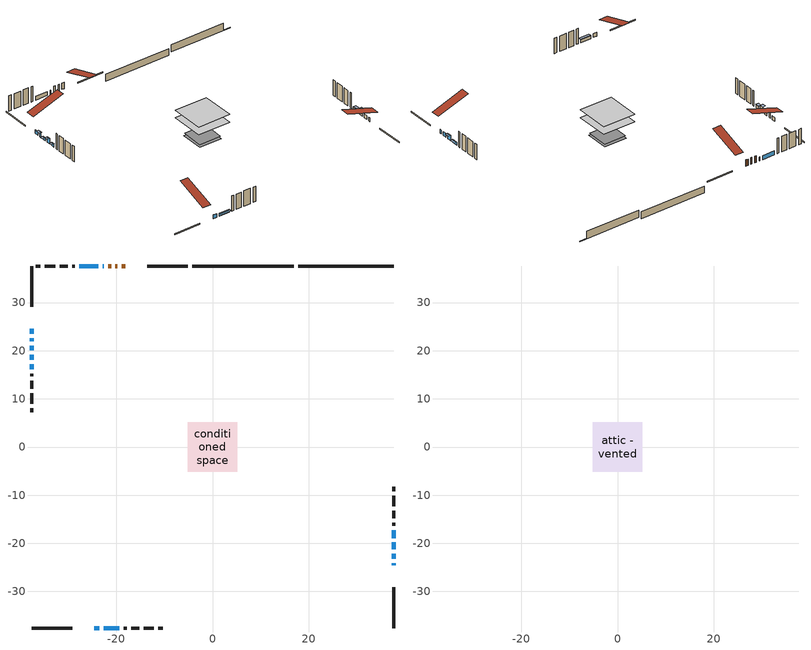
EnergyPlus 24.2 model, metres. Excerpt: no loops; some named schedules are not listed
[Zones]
conditioned space
 floor adiabatic (AdiabaticFloorConstruction): -5.16,-5.16 -5.16,5.16 5.16,5.16 5.16,-5.16 z3.51
 floor foundation (Slab1 construction): -3.44,-3.44 -3.44,3.44 3.44,3.44 3.44,-3.44 z-1.22
 floor foundation (Slab1 construction 1): -3.54,-3.54 -3.54,3.54 3.54,3.54 3.54,-3.54 z-1.98
 wall outside (RimJoist1 construction): -5.12,37.58 -13.6,37.58 / -37.58,-37.58 -29.1,-37.58 / -37.58,37.58 -37.58,29.1 / 37.58,-37.58 37.58,-29.1 z1.07:1.37
 wall outside (AdiabaticWallConstruction 1): -18.11,37.58 -18.86,37.58 / -19.79,37.58 -20.14,37.58 / -21.07,37.58 -21.66,37.58 z1.07:3.1
 wall outside (AdiabaticWallConstruction): -22.58,37.58 -22.77,37.58 / 37.58,-24.59 37.58,-24.13 / 37.58,-23.21 37.58,-22.12 / -37.58,24.59 -37.58,23.51 / -24.59,-37.58 -23.51,-37.58 / -23.69,37.58 -27.66,37.58 z1.07:2.29; -37.58,22.58 -37.58,21.97 z1.07:2.75; 37.58,-21.19 37.58,-19.82 / -37.58,19.2 -37.58,18.13 z1.07:2.85; 37.58,-18.89 37.58,-17.27 / -37.58,21.04 -37.58,20.13 / -22.58,-37.58 -19.33,-37.58 z1.07:2.04; -37.58,17.2 -37.58,16.19 z1.07:2.09
 wall outside (Wall1 construction): -28.58,37.58 -29.16,37.58 / -18.4,-37.58 -17.82,-37.58 / -37.58,15.26 -37.58,14.68 / 37.58,-16.34 37.58,-15.76 z1.07:5.95
 wall outside (Wall2 construction): -30.09,37.58 -31.74,37.58 / -16.89,-37.58 -15.25,-37.58 / -37.58,13.75 -37.58,12.11 / 37.58,-14.83 37.58,-13.19 z1.07:5.95
 wall outside (Wall3 construction): -32.67,37.58 -34.83,37.58 / -14.32,-37.58 -12.16,-37.58 / -37.58,11.18 -37.58,9.02 / 37.58,-12.26 37.58,-10.1 z1.07:5.95
 wall outside (Wall4 construction): -35.75,37.58 -36.65,37.58 / -11.23,-37.58 -10.34,-37.58 / -37.58,8.09 -37.58,7.19 / 37.58,-9.17 37.58,-8.27 z1.07:5.95
 wall foundation (FoundationWall1 construction): 17.77,37.58,-1.22 17.77,37.58,1.07 35.23,37.58,1.07 35.23,37.58,-1.12 37.58,37.58,-1.12 37.58,37.58,-1.22
 wall foundation (FoundationWall2 construction): 16.84,37.58 -4.19,37.58 z-1.98:0.15
 window (WindowConstruction 7): -22.59,37.58 -22.76,37.58 z1.07:2.29
 window (WindowConstruction 12): 37.58,-24.59 37.58,-24.14 z1.07:2.29
 window (WindowConstruction 9): 37.58,-23.21 37.58,-22.12 z1.07:2.29
 window (WindowConstruction 10): -37.58,24.59 -37.58,23.51 z1.07:2.29
 window (WindowConstruction 11): -24.59,-37.58 -23.51,-37.58 z1.07:2.29
 window (WindowConstruction 8): -37.58,22.58 -37.58,21.97 z1.07:2.75
 window (WindowConstruction): -23.69,37.58 -27.66,37.58 z1.07:2.29
 window (WindowConstruction 1): 37.58,-21.19 37.58,-19.82 z1.07:2.85
 window (WindowConstruction 2): 37.58,-18.89 37.58,-17.27 z1.07:2.04
 window (WindowConstruction 3): -37.58,21.04 -37.58,20.13 z1.07:2.04
 window (WindowConstruction 4): -37.58,19.2 -37.58,18.13 z1.07:2.85
 window (WindowConstruction 5): -37.58,17.2 -37.58,16.19 z1.07:2.08
 window (WindowConstruction 6): -22.58,-37.58 -19.33,-37.58 z1.07:2.04
 door (Door): -18.11,37.58 -18.86,37.58 z1.07:3.1
 door (Door 1): -19.79,37.58 -20.14,37.58 z1.07:3.1
 door (Door 2): -21.07,37.58 -21.66,37.58 z1.07:3.1
 ceiling adiabatic (AdiabaticFloorConstruction): 5.16,-5.16 5.16,5.16 -5.16,5.16 -5.16,-5.16 z3.51
attic - vented
 floor to conditioned space (Floor1 construction Reversed): -5.16,-5.16 -5.16,5.16 5.16,5.16 5.16,-5.16 z5.95
 roof outside (Roof1 construction): -17.18,37.58,5.95 -17.18,27.52,9.3 -14.53,27.52,9.3 -14.53,37.58,5.95; -25.52,-37.58,5.95 -25.52,-27.52,9.3 -28.17,-27.52,9.3 -28.17,-37.58,5.95; -37.58,25.52,5.95 -27.52,25.52,9.3 -27.52,28.17,9.3 -37.58,28.17,5.95; 37.58,-25.52,5.95 27.52,-25.52,9.3 27.52,-28.17,9.3 37.58,-28.17,5.95
shading: -37.58,21.67 -37.58,22.88 -38.43,22.88 -38.43,21.67 z3.05; 37.58,-19.79 37.58,-21.22 38.43,-21.22 38.43,-19.79 z2.88; 37.58,-17.24 37.58,-18.92 38.43,-18.92 38.43,-17.24 z2.07; -37.58,20.1 -37.58,21.07 -38.43,21.07 -38.43,20.1 z2.07; -37.58,18.1 -37.58,19.23 -38.43,19.23 -38.43,18.1 z2.88; -37.58,16.16 -37.58,17.23 -38.43,17.23 -38.43,16.16 z2.12; -19.3,-37.58 -22.61,-37.58 -22.61,-38.43 -19.3,-38.43 z2.07
[Building]
Building 1: Terrain=Suburbs
[Site:Location]
Windsor AP_ON: Latitude {deg}=42.28; Longitude {deg}=-82.96; Time Zone {hr}=-5; Elevation {m}=190; Keep Site Location Information=Yes
[Site:GroundTemperature:Shallow]
6.34957, 4.46684, 4.31606, 5.20952, 8.79623, 12.3662, 15.4612, 17.4219, 17.5884, 15.9938, 12.9777, 9.51722
[Site:WaterMainsTemperature]
Calculation Method=Schedule; Temperature Schedule=mains temperature schedule
[Material] Roughness=Rough; Thermal Absorptance=0.9
Name | Thickness {m} | Conductivity {W/m-K} | Density {kg/m3} | Specific Heat {J/kg-K} | Solar Absorptance | Visible Absorptance
asphalt or fiberglass shingles | 0.00635 | 0.162714 | 1121.4 | 1465.45 | 0.4 | 0.4
ceiling stud and cavity | 0.1397 | 0.079977 | 65.682 | 1177.47 | 0.7 | 0.7
concrete 4.0 in. | 0.1016 | 1.803125 | 2242.8 | 837.4 | 0.7 | 0.7
concrete 8.0 in. | 0.2032 | 1.803125 | 2242.8 | 837.4 | 0.7 | 0.7
door material | 0.04445 | 0.053851 | 512.64 | 1214.23 | 0.7 | 0.7
door material 1 | 0.04445 | 0.188738 | 512.64 | 1214.23 | 0.7 | 0.7
floor covering | 0.0127 | 0.0433444 | 54.468 | 1339.84 | 0.6 | 0.6
floor rigid ins; wall rigid ins | 0.512978 | 0.029427 | 32.04 | 1214.23 | 0.7 | 0.7
floor stud and cavity | 0.1397 | 1.75129 | 37.0049 | 1207.88 | 0.7 | 0.7
furniture material conditioned space 1 | 0.1524 | 0.115458 | 640.8 | 1214.23 | 0.6 | 0.6
gypsum board | 0.0127 | 0.160291 | 801 | 837.4 | 0.6 | 0.6
osb sheathing 0.5 in. | 0.0127 | 0.115458 | 512.64 | 1214.23 | 0.7 | 0.7
osb sheathing 0.75 in. | 0.01905 | 0.115458 | 512.64 | 1214.23 | 0.7 | 0.7
osb sheathing 2.0 in. | 0.0508 | 0.115458 | 512.64 | 1214.23 | 0.7 | 0.7
rim joist rigid ins | 0.051816 | 0.029427 | 32.04 | 1214.23 | 0.7 | 0.7
rim joist stud and cavity | 0.0508 | 0.0398712 | 125.044 | 1163.47 | 0.6 | 0.6
wall stud and cavity | 0.1397 | 0.118416 | 139.0536 | 1170.24 | 0.7 | 0.7
wall stud and cavity 1 | 0.1397 | 0.0940029 | 139.0536 | 1170.24 | 0.7 | 0.7
wall stud and cavity 2 | 0.1397 | 0.0828166 | 139.0536 | 1170.24 | 0.7 | 0.7
wall stud and cavity 3 | 0.1397 | 0.0885345 | 139.0536 | 1170.24 | 0.7 | 0.7
wall stud and cavity 4 | 0.0889 | 0.380278 | 52.3479 | 1209.89 | 0.7 | 0.7
wall stud and cavity 5 | 0.0889 | 0.391764 | 83.0341 | 1211.67 | 0.7 | 0.7
wood siding | 0.0254 | 0.102417 | 544.68 | 1172.36 | 0.4 | 0.4
wood siding 1; wood siding 2; wood siding 3 | 0.0254 | 0.102417 | 544.68 | 1172.36 | 0.7 | 0.7
[WindowMaterial:SimpleGlazingSystem]
Name | U-Factor {W/m2-K} | Solar Heat Gain Coefficient
WindowMaterial | 3.02808 | 0.67
WindowMaterial 1 | 3.071798 | 0.61
WindowMaterial 2 | 3.08543 | 0.57
WindowMaterial 3 | 3.11609 | 0.51
WindowMaterial 4 | 3.07861 | 0.59
WindowMaterial 5 | 3.11098 | 0.53
WindowMaterial 6 | 2.82708 | 0.33
WindowMaterial 7 | 2.95937 | 0.63
WindowMaterial 8 | 3.0911 | 0.56
WindowMaterial 9 | 2.41315 | 0.45
[Construction]
AdiabaticFloorConstruction: floor stud and cavity, floor rigid ins, osb sheathing 0.75 in., floor covering
AdiabaticWallConstruction: wood siding 2, wall rigid ins, wall stud and cavity 4, gypsum board
AdiabaticWallConstruction 1: wood siding 3, wall rigid ins, wall stud and cavity 4, gypsum board
Door; Door 2: door material
Door 1: door material 1
Floor1 construction Reversed: gypsum board, ceiling stud and cavity
FoundationWall1 construction; FoundationWall2 construction: concrete 8.0 in.
furniture construction conditioned space 1: furniture material conditioned space 1
PartitionWallConstruction: gypsum board, wall stud and cavity 5, gypsum board
RimJoist1 construction: wood siding 1, rim joist rigid ins, osb sheathing 2.0 in., rim joist stud and cavity
Roof1 construction: asphalt or fiberglass shingles
Slab1 construction; Slab1 construction 1: concrete 4.0 in.
Wall1 construction: wood siding, osb sheathing 0.5 in., wall stud and cavity, gypsum board
Wall2 construction: wood siding, osb sheathing 0.5 in., wall stud and cavity 1, gypsum board
Wall3 construction: wood siding, osb sheathing 0.5 in., wall stud and cavity 2, gypsum board
Wall4 construction: wood siding, osb sheathing 0.5 in., wall stud and cavity 3, gypsum board
WindowConstruction: WindowMaterial
WindowConstruction 1: WindowMaterial 1
WindowConstruction 10; WindowConstruction 11; WindowConstruction 9: WindowMaterial 8
WindowConstruction 12: WindowMaterial 9
WindowConstruction 2; WindowConstruction 6: WindowMaterial 2
WindowConstruction 3: WindowMaterial 3
WindowConstruction 4: WindowMaterial 4
WindowConstruction 5: WindowMaterial 5
WindowConstruction 7: WindowMaterial 6
WindowConstruction 8: WindowMaterial 7
[Zone] Multiplier=1; Part of Total Floor Area=Yes
Name | Volume {m3}
attic - vented | 58.0729
conditioned space | 501.3
[Space]
Name | Zone | Volume {m3}
attic - vented 1 | attic - vented | 58.0729
conditioned space 1 | conditioned space | 501.3
[ZoneInfiltration:EffectiveLeakageArea]
infil attic - vented 1: Zone or Space=attic - vented 1; Schedule=Always On Discrete; Effective Air Leakage Area {cm2}=4741.33; Stack Coefficient=0.000233187; Wind Coefficient=1.03175e-05
[ZoneMixing]
whole house fan mix: Zone or Space=attic - vented; Schedule=Always On Continuous; Design Flow Rate Calculation Method=Flow/Zone; Design Flow Rate {m3/s}=0; Source Zone or Space=conditioned space
[SurfaceProperty:ExposedFoundationPerimeter] Exposed Perimeter Calculation Method=TotalExposedPerimeter
Name | Total Exposed Perimeter {m}
Slab1 | 19.812
Slab1 1 | 21.031
[InternalMass] Zone or ZoneList=conditioned space; Space or SpaceList=conditioned space 1
Name | Construction | Surface Area {m2}
furniture mass conditioned space 1 | furniture construction conditioned space 1 | 81.7
partition wall mass | PartitionWallConstruction | 204.25
[Lights]
interior lighting: Zone or ZoneList or Space or SpaceList=conditioned space 1; Schedule=interior lighting schedule; Design Level Calculation Method=LightingLevel; Lighting Level {W}=343.2; Return Air Fraction=0; Fraction Radiant=0.6; Fraction Visible=0.2; Fraction Replaceable=1
[People]
occupants: Zone or ZoneList or Space or SpaceList=conditioned space 1; Number of People Schedule=occupants schedule; Number of People Calculation Method=People; Number of People=3; Fraction Radiant=0.314171; Sensible Heat Fraction=0.56303; Activity Level Schedule=occupants activity schedule; Carbon Dioxide Generation Rate {m3/s-W}=0; Enable ASHRAE 55 Comfort Warnings=No; Mean Radiant Temperature Calculation Type=EnclosureAveraged
[ElectricEquipment] Zone or ZoneList or Space or SpaceList=conditioned space 1; Design Level Calculation Method=EquipmentLevel
Name | Schedule | Design Level {W} | Fraction Latent | Fraction Radiant | Fraction Lost
clothes dryer | clothes dryer schedule | 140.772 | 0.015 | 0.081 | 0.85
clothes washer | clothes washer schedule | 32.1985 | 0.03 | 0.162 | 0.7
cooking range | cooking range schedule | 215.147 | 0.08 | 0.432 | 0.2
dishwasher | dishwasher schedule | 66.8632 | 0.3 | 0.18 | 0.4
fridge | fridge schedule | 72.9452 | 0 | 0.6 | 0
mech vent bath fan 0 | mech vent bath fan 0 schedule | 50.2 | 0 | 0 | 1
mech vent bath fan 1 | mech vent bath fan 1 schedule | 50.2 | 0 | 0 | 1
mech vent house fan | mech vent house fan schedule | 0 | 0 | 0 | 1
mech vent house fan cfis | mech vent house fan cfis schedule | 0 | 0 | 0 | 0
mech vent range fan 0 | mech vent range fan 0 schedule | 57 | 0 | 0 | 1
misc plug loads | misc plug loads schedule | 494.7 | 0.045 | 0.513 | 0.1
whole house fan | Always On Discrete | 0 | 0 | 0 | 1
[OtherEquipment] Zone or ZoneList or Space or SpaceList=conditioned space 1; Design Level Calculation Method=EquipmentLevel
Name | Fuel Type | Schedule | Design Level {W} | Fraction Latent | Fraction Radiant | Fraction Lost
clothes dryer 1 | Electricity | clothes dryer schedule | 0 | 0.015 | 0.081 | 0.85
cooking range 1 | Electricity | cooking range schedule | 0 | 0.08 | 0.432 | 0.2
general water use latent | None | general water use schedule | 62.594 | 1 | 0 | 0
general water use sensible | None | general water use schedule | -61.6891 | 0 | 0.6 | 0
mech vent house fan latent load | None | Always On Discrete | 0 | 1 | 0 | 0
mech vent house fan sensible load | None | Always On Discrete | 0 | 0 | 0 | 0
water heater energy adjustment1 | NaturalGas | Always On Discrete | 0.01 | 0 | 0 | 1
[ZoneInfiltration:DesignFlowRate] Zone or ZoneList or Space or SpaceList=conditioned space 1; Schedule=Always On Discrete; Design Flow Rate Calculation Method=Flow/Zone; Design Flow Rate {m3/s}=0
infil flow; natural vent flow; whole house fan flow
[Foundation:Kiva] Initial Indoor Air Temperature {C}=18; Wall Depth Below Slab {m}=0.2032
Name | Wall Height Above Grade {m}
Foundation Kiva 1 | 1.07
Foundation Kiva 2 | 0.149992
[Foundation:Kiva:Settings]
Soil Conductivity {W/m-K}=0.849921; Soil Density {kg/m3}=1842.3; Soil Specific Heat {J/kg-K}=418.7; Ground Solar Absorptivity=0.9; Ground Thermal Absorptivity=0.9; Ground Surface Roughness {m}=0.03; Far-Field Width {m}=40; Deep-Ground Boundary Condition=ZeroFlux; Deep-Ground Depth {m}=40; Minimum Cell Dimension {m}=0.2; Maximum Cell Growth Coefficient=3; Simulation Timestep=Timestep
[Exterior:Lights]
exterior lighting: Schedule=exterior lighting schedule; Design Level {W}=75.6
[Schedule:Constant]
Name | Hourly Value
Always On Continuous; mech vent house fan schedule; mech vent house fan cfis schedule; Always On Discrete | 1
occupants activity schedule | 117.228
fridge schedule | 0
[Schedule:Week:Daily]
interior lighting schedule Week Rule - Jan1-Jan27: interior lighting schedule day, interior lighting schedule day, interior lighting schedule day, interior lighting schedule day, interior lighting schedule day, interior lighting schedule day, interior lighting schedule day, interior lighting schedule default day, interior lighting schedule default day, interior lighting schedule default day, interior lighting schedule default day, interior lighting schedule default day
interior lighting schedule Week Rule - Jan28-Feb3: interior lighting schedule day, interior lighting schedule day, interior lighting schedule day, interior lighting schedule day, interior lighting schedule day 1, interior lighting schedule day 1, interior lighting schedule day 1, interior lighting schedule default day, interior lighting schedule default day, interior lighting schedule default day, interior lighting schedule default day, interior lighting schedule default day
interior lighting schedule Week Rule - Feb4-Feb24: interior lighting schedule day 1, interior lighting schedule day 1, interior lighting schedule day 1, interior lighting schedule day 1, interior lighting schedule day 1, interior lighting schedule day 1, interior lighting schedule day 1, interior lighting schedule default day, interior lighting schedule default day, interior lighting schedule default day, interior lighting schedule default day, interior lighting schedule default day
interior lighting schedule Week Rule - Feb25-Mar3: interior lighting schedule day 1, interior lighting schedule day 1, interior lighting schedule day 1, interior lighting schedule day 1, interior lighting schedule day 2, interior lighting schedule day 2, interior lighting schedule day 2, interior lighting schedule default day, interior lighting schedule default day, interior lighting schedule default day, interior lighting schedule default day, interior lighting schedule default day
interior lighting schedule Week Rule - Mar4-Mar31: interior lighting schedule day 2, interior lighting schedule day 2, interior lighting schedule day 2, interior lighting schedule day 2, interior lighting schedule day 2, interior lighting schedule day 2, interior lighting schedule day 2, interior lighting schedule default day, interior lighting schedule default day, interior lighting schedule default day, interior lighting schedule default day, interior lighting schedule default day
interior lighting schedule Week Rule - Apr1-Apr28: interior lighting schedule day 3, interior lighting schedule day 3, interior lighting schedule day 3, interior lighting schedule day 3, interior lighting schedule day 3, interior lighting schedule day 3, interior lighting schedule day 3, interior lighting schedule default day, interior lighting schedule default day, interior lighting schedule default day, interior lighting schedule default day, interior lighting schedule default day
interior lighting schedule Week Rule - Apr29-May5: interior lighting schedule day 3, interior lighting schedule day 3, interior lighting schedule day 4, interior lighting schedule day 4, interior lighting schedule day 4, interior lighting schedule day 4, interior lighting schedule day 4, interior lighting schedule default day, interior lighting schedule default day, interior lighting schedule default day, interior lighting schedule default day, interior lighting schedule default day
interior lighting schedule Week Rule - May6-May26: interior lighting schedule day 4, interior lighting schedule day 4, interior lighting schedule day 4, interior lighting schedule day 4, interior lighting schedule day 4, interior lighting schedule day 4, interior lighting schedule day 4, interior lighting schedule default day, interior lighting schedule default day, interior lighting schedule default day, interior lighting schedule default day, interior lighting schedule default day
interior lighting schedule Week Rule - May27-Jun2: interior lighting schedule day 4, interior lighting schedule day 4, interior lighting schedule day 4, interior lighting schedule day 4, interior lighting schedule day 4, interior lighting schedule day 5, interior lighting schedule day 5, interior lighting schedule default day, interior lighting schedule default day, interior lighting schedule default day, interior lighting schedule default day, interior lighting schedule default day
interior lighting schedule Week Rule - Jun3-Jun30: interior lighting schedule day 5, interior lighting schedule day 5, interior lighting schedule day 5, interior lighting schedule day 5, interior lighting schedule day 5, interior lighting schedule day 5, interior lighting schedule day 5, interior lighting schedule default day, interior lighting schedule default day, interior lighting schedule default day, interior lighting schedule default day, interior lighting schedule default day
interior lighting schedule Week Rule - Jul1-Jul28: interior lighting schedule day 6, interior lighting schedule day 6, interior lighting schedule day 6, interior lighting schedule day 6, interior lighting schedule day 6, interior lighting schedule day 6, interior lighting schedule day 6, interior lighting schedule default day, interior lighting schedule default day, interior lighting schedule default day, interior lighting schedule default day, interior lighting schedule default day
interior lighting schedule Week Rule - Jul29-Aug4: interior lighting schedule day 6, interior lighting schedule day 6, interior lighting schedule day 6, interior lighting schedule day 7, interior lighting schedule day 7, interior lighting schedule day 7, interior lighting schedule day 7, interior lighting schedule default day, interior lighting schedule default day, interior lighting schedule default day, interior lighting schedule default day, interior lighting schedule default day
interior lighting schedule Week Rule - Aug5-Aug25: interior lighting schedule day 7, interior lighting schedule day 7, interior lighting schedule day 7, interior lighting schedule day 7, interior lighting schedule day 7, interior lighting schedule day 7, interior lighting schedule day 7, interior lighting schedule default day, interior lighting schedule default day, interior lighting schedule default day, interior lighting schedule default day, interior lighting schedule default day
interior lighting schedule Week Rule - Aug26-Sep1: interior lighting schedule day 7, interior lighting schedule day 7, interior lighting schedule day 7, interior lighting schedule day 7, interior lighting schedule day 7, interior lighting schedule day 7, interior lighting schedule day 8, interior lighting schedule default day, interior lighting schedule default day, interior lighting schedule default day, interior lighting schedule default day, interior lighting schedule default day
interior lighting schedule Week Rule - Sep2-Sep29: interior lighting schedule day 8, interior lighting schedule day 8, interior lighting schedule day 8, interior lighting schedule day 8, interior lighting schedule day 8, interior lighting schedule day 8, interior lighting schedule day 8, interior lighting schedule default day, interior lighting schedule default day, interior lighting schedule default day, interior lighting schedule default day, interior lighting schedule default day
interior lighting schedule Week Rule - Sep30-Oct6: interior lighting schedule day 8, interior lighting schedule day 9, interior lighting schedule day 9, interior lighting schedule day 9, interior lighting schedule day 9, interior lighting schedule day 9, interior lighting schedule day 9, interior lighting schedule default day, interior lighting schedule default day, interior lighting schedule default day, interior lighting schedule default day, interior lighting schedule default day
interior lighting schedule Week Rule - Oct7-Oct27: interior lighting schedule day 9, interior lighting schedule day 9, interior lighting schedule day 9, interior lighting schedule day 9, interior lighting schedule day 9, interior lighting schedule day 9, interior lighting schedule day 9, interior lighting schedule default day, interior lighting schedule default day, interior lighting schedule default day, interior lighting schedule default day, interior lighting schedule default day
interior lighting schedule Week Rule - Oct28-Nov3: interior lighting schedule day 9, interior lighting schedule day 9, interior lighting schedule day 9, interior lighting schedule day 9, interior lighting schedule day 10, interior lighting schedule day 10, interior lighting schedule day 10, interior lighting schedule default day, interior lighting schedule default day, interior lighting schedule default day, interior lighting schedule default day, interior lighting schedule default day
interior lighting schedule Week Rule - Nov4-Nov24: interior lighting schedule day 10, interior lighting schedule day 10, interior lighting schedule day 10, interior lighting schedule day 10, interior lighting schedule day 10, interior lighting schedule day 10, interior lighting schedule day 10, interior lighting schedule default day, interior lighting schedule default day, interior lighting schedule default day, interior lighting schedule default day, interior lighting schedule default day
interior lighting schedule Week Rule - Nov25-Dec1: interior lighting schedule day 10, interior lighting schedule day 10, interior lighting schedule day 10, interior lighting schedule day 10, interior lighting schedule day 10, interior lighting schedule day 10, interior lighting schedule day 11, interior lighting schedule default day, interior lighting schedule default day, interior lighting schedule default day, interior lighting schedule default day, interior lighting schedule default day
interior lighting schedule Week Rule - Dec2-Dec31: interior lighting schedule day 11, interior lighting schedule day 11, interior lighting schedule day 11, interior lighting schedule day 11, interior lighting schedule day 11, interior lighting schedule day 11, interior lighting schedule day 11, interior lighting schedule default day, interior lighting schedule default day, interior lighting schedule default day, interior lighting schedule default day, interior lighting schedule default day
occupants schedule Week Rule - Jan1-Dec31: occupants schedule day, occupants schedule day, occupants schedule day, occupants schedule day, occupants schedule day, occupants schedule day, occupants schedule day, occupants schedule default day, occupants schedule default day, occupants schedule default day, occupants schedule default day, occupants schedule default day
clothes dryer schedule Week Rule - Jan1-Dec31: clothes dryer schedule day, clothes dryer schedule day, clothes dryer schedule day, clothes dryer schedule day, clothes dryer schedule day, clothes dryer schedule day, clothes dryer schedule day, clothes dryer schedule default day, clothes dryer schedule default day, clothes dryer schedule default day, clothes dryer schedule default day, clothes dryer schedule default day
clothes washer schedule Week Rule - Jan1-Dec31: clothes washer schedule day, clothes washer schedule day, clothes washer schedule day, clothes washer schedule day, clothes washer schedule day, clothes washer schedule day, clothes washer schedule day, clothes washer schedule default day, clothes washer schedule default day, clothes washer schedule default day, clothes washer schedule default day, clothes washer schedule default day
cooking range schedule Week Rule - Jan1-Dec31: cooking range schedule day, cooking range schedule day, cooking range schedule day, cooking range schedule day, cooking range schedule day, cooking range schedule day, cooking range schedule day, cooking range schedule default day, cooking range schedule default day, cooking range schedule default day, cooking range schedule default day, cooking range schedule default day
dishwasher schedule Week Rule - Jan1-Dec31: dishwasher schedule day, dishwasher schedule day, dishwasher schedule day, dishwasher schedule day, dishwasher schedule day, dishwasher schedule day, dishwasher schedule day, dishwasher schedule default day, dishwasher schedule default day, dishwasher schedule default day, dishwasher schedule default day, dishwasher schedule default day
mech vent bath fan 0 schedule Week Rule - Jan1-Dec31: mech vent bath fan 0 schedule day, mech vent bath fan 0 schedule day, mech vent bath fan 0 schedule day, mech vent bath fan 0 schedule day, mech vent bath fan 0 schedule day, mech vent bath fan 0 schedule day, mech vent bath fan 0 schedule day, mech vent bath fan 0 schedule default day, mech vent bath fan 0 schedule default day, mech vent bath fan 0 schedule default day, mech vent bath fan 0 schedule default day, mech vent bath fan 0 schedule default day
mech vent bath fan 1 schedule Week Rule - Jan1-Dec31: mech vent bath fan 1 schedule day, mech vent bath fan 1 schedule day, mech vent bath fan 1 schedule day, mech vent bath fan 1 schedule day, mech vent bath fan 1 schedule day, mech vent bath fan 1 schedule day, mech vent bath fan 1 schedule day, mech vent bath fan 1 schedule default day, mech vent bath fan 1 schedule default day, mech vent bath fan 1 schedule default day, mech vent bath fan 1 schedule default day, mech vent bath fan 1 schedule default day
mech vent range fan 0 schedule Week Rule - Jan1-Dec31: mech vent range fan 0 schedule day, mech vent range fan 0 schedule day, mech vent range fan 0 schedule day, mech vent range fan 0 schedule day, mech vent range fan 0 schedule day, mech vent range fan 0 schedule day, mech vent range fan 0 schedule day, mech vent range fan 0 schedule default day, mech vent range fan 0 schedule default day, mech vent range fan 0 schedule default day, mech vent range fan 0 schedule default day, mech vent range fan 0 schedule default day
misc plug loads schedule Week Rule - Jan1-Dec31: misc plug loads schedule day, misc plug loads schedule day, misc plug loads schedule day, misc plug loads schedule day, misc plug loads schedule day, misc plug loads schedule day, misc plug loads schedule day, misc plug loads schedule default day, misc plug loads schedule default day, misc plug loads schedule default day, misc plug loads schedule default day, misc plug loads schedule default day
general water use schedule Week Rule - Jan1-Dec31: general water use schedule day, general water use schedule day, general water use schedule day, general water use schedule day, general water use schedule day, general water use schedule day, general water use schedule day, general water use schedule default day, general water use schedule default day, general water use schedule default day, general water use schedule default day, general water use schedule default day
exterior lighting schedule Week Rule - Jan1-Jan27: exterior lighting schedule day, exterior lighting schedule day, exterior lighting schedule day, exterior lighting schedule day, exterior lighting schedule day, exterior lighting schedule day, exterior lighting schedule day, exterior lighting schedule default day, exterior lighting schedule default day, exterior lighting schedule default day, exterior lighting schedule default day, exterior lighting schedule default day
exterior lighting schedule Week Rule - Jan28-Feb3: exterior lighting schedule day, exterior lighting schedule day, exterior lighting schedule day, exterior lighting schedule day, exterior lighting schedule day 1, exterior lighting schedule day 1, exterior lighting schedule day 1, exterior lighting schedule default day, exterior lighting schedule default day, exterior lighting schedule default day, exterior lighting schedule default day, exterior lighting schedule default day
exterior lighting schedule Week Rule - Feb4-Feb24: exterior lighting schedule day 1, exterior lighting schedule day 1, exterior lighting schedule day 1, exterior lighting schedule day 1, exterior lighting schedule day 1, exterior lighting schedule day 1, exterior lighting schedule day 1, exterior lighting schedule default day, exterior lighting schedule default day, exterior lighting schedule default day, exterior lighting schedule default day, exterior lighting schedule default day
exterior lighting schedule Week Rule - Feb25-Mar3: exterior lighting schedule day 1, exterior lighting schedule day 1, exterior lighting schedule day 1, exterior lighting schedule day 1, exterior lighting schedule day 2, exterior lighting schedule day 2, exterior lighting schedule day 2, exterior lighting schedule default day, exterior lighting schedule default day, exterior lighting schedule default day, exterior lighting schedule default day, exterior lighting schedule default day
exterior lighting schedule Week Rule - Mar4-Mar31: exterior lighting schedule day 2, exterior lighting schedule day 2, exterior lighting schedule day 2, exterior lighting schedule day 2, exterior lighting schedule day 2, exterior lighting schedule day 2, exterior lighting schedule day 2, exterior lighting schedule default day, exterior lighting schedule default day, exterior lighting schedule default day, exterior lighting schedule default day, exterior lighting schedule default day
exterior lighting schedule Week Rule - Apr1-Apr28: exterior lighting schedule day 3, exterior lighting schedule day 3, exterior lighting schedule day 3, exterior lighting schedule day 3, exterior lighting schedule day 3, exterior lighting schedule day 3, exterior lighting schedule day 3, exterior lighting schedule default day, exterior lighting schedule default day, exterior lighting schedule default day, exterior lighting schedule default day, exterior lighting schedule default day
exterior lighting schedule Week Rule - Apr29-May5: exterior lighting schedule day 3, exterior lighting schedule day 3, exterior lighting schedule day 4, exterior lighting schedule day 4, exterior lighting schedule day 4, exterior lighting schedule day 4, exterior lighting schedule day 4, exterior lighting schedule default day, exterior lighting schedule default day, exterior lighting schedule default day, exterior lighting schedule default day, exterior lighting schedule default day
exterior lighting schedule Week Rule - May6-May26: exterior lighting schedule day 4, exterior lighting schedule day 4, exterior lighting schedule day 4, exterior lighting schedule day 4, exterior lighting schedule day 4, exterior lighting schedule day 4, exterior lighting schedule day 4, exterior lighting schedule default day, exterior lighting schedule default day, exterior lighting schedule default day, exterior lighting schedule default day, exterior lighting schedule default day
exterior lighting schedule Week Rule - May27-Jun2: exterior lighting schedule day 4, exterior lighting schedule day 4, exterior lighting schedule day 4, exterior lighting schedule day 4, exterior lighting schedule day 4, exterior lighting schedule day 5, exterior lighting schedule day 5, exterior lighting schedule default day, exterior lighting schedule default day, exterior lighting schedule default day, exterior lighting schedule default day, exterior lighting schedule default day
exterior lighting schedule Week Rule - Jun3-Jun30: exterior lighting schedule day 5, exterior lighting schedule day 5, exterior lighting schedule day 5, exterior lighting schedule day 5, exterior lighting schedule day 5, exterior lighting schedule day 5, exterior lighting schedule day 5, exterior lighting schedule default day, exterior lighting schedule default day, exterior lighting schedule default day, exterior lighting schedule default day, exterior lighting schedule default day
exterior lighting schedule Week Rule - Jul1-Jul28: exterior lighting schedule day 6, exterior lighting schedule day 6, exterior lighting schedule day 6, exterior lighting schedule day 6, exterior lighting schedule day 6, exterior lighting schedule day 6, exterior lighting schedule day 6, exterior lighting schedule default day, exterior lighting schedule default day, exterior lighting schedule default day, exterior lighting schedule default day, exterior lighting schedule default day
exterior lighting schedule Week Rule - Jul29-Aug4: exterior lighting schedule day 6, exterior lighting schedule day 6, exterior lighting schedule day 6, exterior lighting schedule day 7, exterior lighting schedule day 7, exterior lighting schedule day 7, exterior lighting schedule day 7, exterior lighting schedule default day, exterior lighting schedule default day, exterior lighting schedule default day, exterior lighting schedule default day, exterior lighting schedule default day
exterior lighting schedule Week Rule - Aug5-Aug25: exterior lighting schedule day 7, exterior lighting schedule day 7, exterior lighting schedule day 7, exterior lighting schedule day 7, exterior lighting schedule day 7, exterior lighting schedule day 7, exterior lighting schedule day 7, exterior lighting schedule default day, exterior lighting schedule default day, exterior lighting schedule default day, exterior lighting schedule default day, exterior lighting schedule default day
exterior lighting schedule Week Rule - Aug26-Sep1: exterior lighting schedule day 7, exterior lighting schedule day 7, exterior lighting schedule day 7, exterior lighting schedule day 7, exterior lighting schedule day 7, exterior lighting schedule day 7, exterior lighting schedule day 8, exterior lighting schedule default day, exterior lighting schedule default day, exterior lighting schedule default day, exterior lighting schedule default day, exterior lighting schedule default day
exterior lighting schedule Week Rule - Sep2-Sep29: exterior lighting schedule day 8, exterior lighting schedule day 8, exterior lighting schedule day 8, exterior lighting schedule day 8, exterior lighting schedule day 8, exterior lighting schedule day 8, exterior lighting schedule day 8, exterior lighting schedule default day, exterior lighting schedule default day, exterior lighting schedule default day, exterior lighting schedule default day, exterior lighting schedule default day
[Schedule:Year]
interior lighting schedule: interior lighting schedule Week Rule - Jan1-Jan27, 1, 1, 1, 27, interior lighting schedule Week Rule - Jan28-Feb3, 1, 28, 2, 3, interior lighting schedule Week Rule - Feb4-Feb24, 2, 4, 2, 24, interior lighting schedule Week Rule - Feb25-Mar3, 2, 25, 3, 3, interior lighting schedule Week Rule - Mar4-Mar31, 3, 4, 3, 31, interior lighting schedule Week Rule - Apr1-Apr28, 4, 1, 4, 28, interior lighting schedule Week Rule - Apr29-May5, 4, 29, 5, 5, interior lighting schedule Week Rule - May6-May26, 5, 6, 5, 26, interior lighting schedule Week Rule - May27-Jun2, 5, 27, 6, 2, interior lighting schedule Week Rule - Jun3-Jun30, 6, 3, 6, 30, interior lighting schedule Week Rule - Jul1-Jul28, 7, 1, 7, 28, interior lighting schedule Week Rule - Jul29-Aug4, 7, 29, 8, 4, interior lighting schedule Week Rule - Aug5-Aug25, 8, 5, 8, 25, interior lighting schedule Week Rule - Aug26-Sep1, 8, 26, 9, 1, interior lighting schedule Week Rule - Sep2-Sep29, 9, 2, 9, 29, interior lighting schedule Week Rule - Sep30-Oct6, 9, 30, 10, 6, interior lighting schedule Week Rule - Oct7-Oct27, 10, 7, 10, 27, interior lighting schedule Week Rule - Oct28-Nov3, 10, 28, 11, 3, interior lighting schedule Week Rule - Nov4-Nov24, 11, 4, 11, 24, interior lighting schedule Week Rule - Nov25-Dec1, 11, 25, 12, 1, interior lighting schedule Week Rule - Dec2-Dec31, 12, 2, 12, 31
occupants schedule: occupants schedule Week Rule - Jan1-Dec31, 1, 1, 12, 31
clothes dryer schedule: clothes dryer schedule Week Rule - Jan1-Dec31, 1, 1, 12, 31
clothes washer schedule: clothes washer schedule Week Rule - Jan1-Dec31, 1, 1, 12, 31
cooking range schedule: cooking range schedule Week Rule - Jan1-Dec31, 1, 1, 12, 31
dishwasher schedule: dishwasher schedule Week Rule - Jan1-Dec31, 1, 1, 12, 31
mech vent bath fan 0 schedule: mech vent bath fan 0 schedule Week Rule - Jan1-Dec31, 1, 1, 12, 31
mech vent bath fan 1 schedule: mech vent bath fan 1 schedule Week Rule - Jan1-Dec31, 1, 1, 12, 31
mech vent range fan 0 schedule: mech vent range fan 0 schedule Week Rule - Jan1-Dec31, 1, 1, 12, 31
misc plug loads schedule: misc plug loads schedule Week Rule - Jan1-Dec31, 1, 1, 12, 31
general water use schedule: general water use schedule Week Rule - Jan1-Dec31, 1, 1, 12, 31
exterior lighting schedule: exterior lighting schedule Week Rule - Jan1-Jan27, 1, 1, 1, 27, exterior lighting schedule Week Rule - Jan28-Feb3, 1, 28, 2, 3, exterior lighting schedule Week Rule - Feb4-Feb24, 2, 4, 2, 24, exterior lighting schedule Week Rule - Feb25-Mar3, 2, 25, 3, 3, exterior lighting schedule Week Rule - Mar4-Mar31, 3, 4, 3, 31, exterior lighting schedule Week Rule - Apr1-Apr28, 4, 1, 4, 28, exterior lighting schedule Week Rule - Apr29-May5, 4, 29, 5, 5, exterior lighting schedule Week Rule - May6-May26, 5, 6, 5, 26, exterior lighting schedule Week Rule - May27-Jun2, 5, 27, 6, 2, exterior lighting schedule Week Rule - Jun3-Jun30, 6, 3, 6, 30, exterior lighting schedule Week Rule - Jul1-Jul28, 7, 1, 7, 28, exterior lighting schedule Week Rule - Jul29-Aug4, 7, 29, 8, 4, exterior lighting schedule Week Rule - Aug5-Aug25, 8, 5, 8, 25, exterior lighting schedule Week Rule - Aug26-Sep1, 8, 26, 9, 1, exterior lighting schedule Week Rule - Sep2-Sep29, 9, 2, 9, 29, exterior lighting schedule Week Rule - Sep30-Oct6, 9, 30, 10, 6, exterior lighting schedule Week Rule - Oct7-Oct27, 10, 7, 10, 27, exterior lighting schedule Week Rule - Oct28-Nov3, 10, 28, 11, 3, exterior lighting schedule Week Rule - Nov4-Nov24, 11, 4, 11, 24, exterior lighting schedule Week Rule - Nov25-Dec1, 11, 25, 12, 1, exterior lighting schedule Week Rule - Dec2-Dec31, 12, 2, 12, 31
[Schedule:Compact]
mains temperature schedule: Through: 01/01, For: AllDays, Until: 24:00, 9.71556, Through: 01/02, For: AllDays, Until: 24:00, 9.65056, Through: 01/03, For: AllDays, Until: 24:00, 9.58667, Through: 01/04, For: AllDays, Until: 24:00, 9.52389, Through: 01/05, For: AllDays, Until: 24:00, 9.46278, Through: 01/06, For: AllDays, Until: 24:00, 9.40278, Through: 01/07, For: AllDays, Until: 24:00, 9.34444, Through: 01/08, For: AllDays, Until: 24:00, 9.28778, Through: 01/09, For: AllDays, Until: 24:00, 9.23222, Through: 01/10, For: AllDays, Until: 24:00, 9.17778, Through: 01/11, For: AllDays, Until: 24:00, 9.125, Through: 01/12, For: AllDays, Until: 24:00, 9.07389, Through: 01/13, For: AllDays, Until: 24:00, 9.02444, Through: 01/14, For: AllDays, Until: 24:00, 8.97611, Through: 01/15, For: AllDays, Until: 24:00, 8.92944, Through: 01/16, For: AllDays, Until: 24:00, 8.88444, Through: 01/17, For: AllDays, Until: 24:00, 8.84056, Through: 01/18, For: AllDays, Until: 24:00, 8.79889, Through: 01/19, For: AllDays, Until: 24:00, 8.75833, Through: 01/20, For: AllDays, Until: 24:00, 8.71944, Through: 01/21, For: AllDays, Until: 24:00, 8.68222, Through: 01/22, For: AllDays, Until: 24:00, 8.64667, Through: 01/23, For: AllDays, Until: 24:00, 8.61222, Through: 01/24, For: AllDays, Until: 24:00, 8.58, Through: 01/25, For: AllDays, Until: 24:00, 8.54944, Through: 01/26, For: AllDays, Until: 24:00, 8.52, Through: 01/27, For: AllDays, Until: 24:00, 8.49278, Through: 01/28, For: AllDays, Until: 24:00, 8.46722, Through: 01/29, For: AllDays, Until: 24:00, 8.44278, Through: 01/30, For: AllDays, Until: 24:00, 8.42056, Through: 01/31, For: AllDays, Until: 24:00, 8.39944, Through: 02/01, For: AllDays, Until: 24:00, 8.38056, Through: 02/02, For: AllDays, Until: 24:00, 8.36333, Through: 02/03, For: AllDays, Until: 24:00, 8.34778, Through: 02/04, For: AllDays, Until: 24:00, 8.33389, Through: 02/05, For: AllDays, Until: 24:00, 8.32167, Through: 02/06, For: AllDays, Until: 24:00, 8.31111, Through: 02/07, For: AllDays, Until: 24:00, 8.30222, Through: 02/08, For: AllDays, Until: 24:00, 8.295, Through: 02/09, For: AllDays, Until: 24:00, 8.29, Through: 02/10, For: AllDays, Until: 24:00, 8.28611, Through: 02/11, For: AllDays, Until: 24:00, 8.28444, Through: 02/12, For: AllDays, Until: 24:00, 8.28444, Through: 02/13, For: AllDays, Until: 24:00, 8.28611, Through: 02/14, For: AllDays, Until: 24:00, 8.28889, Through: 02/15, For: AllDays, Until: 24:00, 8.29444, Through: 02/16, For: AllDays, Until: 24:00, 8.30111, Through: 02/17, For: AllDays, Until: 24:00, 8.30944, Through: 02/18, For: AllDays, Until: 24:00, 8.31944, Through: 02/19, For: AllDays, Until: 24:00, 8.33167, Through: 02/20, For: AllDays, Until: 24:00, 8.345, Through: 02/21, For: AllDays, Until: 24:00, 8.36056, Through: 02/22, For: AllDays, Until: 24:00, 8.37778, Through: 02/23, For: AllDays, Until: 24:00, 8.39611, Through: 02/24, For: AllDays, Until: 24:00, 8.41667, Through: 02/25, For: AllDays, Until: 24:00, 8.43889, Through: 02/26, For: AllDays, Until: 24:00, 8.46278, Through: 02/27, For: AllDays, Until: 24:00, 8.48833, Through: 02/28, For: AllDays, Until: 24:00, 8.51556, Through: 03/01, For: AllDays, Until: 24:00, 8.54444, Through: 03/02, For: AllDays, Until: 24:00, 8.575, Through: 03/03, For: AllDays, Until: 24:00, 8.60667, Through: 03/04, For: AllDays, Until: 24:00, 8.64056, Through: 03/05, For: AllDays, Until: 24:00, 8.67611, Through: 03/06, For: AllDays, Until: 24:00, 8.71278, Through: 03/07, For: AllDays, Until: 24:00, 8.75167, Through: 03/08, For: AllDays, Until: 24:00, 8.79167, Through: 03/09, For: AllDays, Until: 24:00, 8.83333, Through: 03/10, For: AllDays, Until: 24:00, 8.87667, Through: 03/11, For: AllDays, Until: 24:00, 8.92167, Through: 03/12, For: AllDays, Until: 24:00, 8.96833, Through: 03/13, For: AllDays, Until: 24:00, 9.01611, Through: 03/14, For: AllDays, Until: 24:00, 9.06556, Through: 03/15, For: AllDays, Until: 24:00, 9.11667, Through: 03/16, For: AllDays, Until: 24:00, 9.16889, Through: 03/17, For: AllDays, Until: 24:00, 9.22278, Through: 03/18, For: AllDays, Until: 24:00, 9.27833, Through: 03/19, For: AllDays, Until: 24:00, 9.335, Through: 03/20, For: AllDays, Until: 24:00, 9.39333, Through: 03/21, For: AllDays, Until: 24:00, 9.45278, Through: 03/22, For: AllDays, Until: 24:00, 9.51389, Through: 03/23, For: AllDays, Until: 24:00, 9.57611, Through: 03/24, For: AllDays, Until: 24:00, 9.64, Through: 03/25, For: AllDays, Until: 24:00, 9.705, Through: 03/26, For: AllDays, Until: 24:00, 9.77111, Through: 03/27, For: AllDays, Until: 24:00, 9.83889, Through: 03/28, For: AllDays, Until: 24:00, 9.90778, Through: 03/29, For: AllDays, Until: 24:00, 9.97778, Through: 03/30, For: AllDays, Until: 24:00, 10.0489, Through: 03/31, For: AllDays, Until: 24:00, 10.1217, Through: 04/01, For: AllDays, Until: 24:00, 10.1956, Through: 04/02, For: AllDays, Until: 24:00, 10.2706, Through: 04/03, For: AllDays, Until: 24:00, 10.3461, Through: 04/04, For: AllDays, Until: 24:00, 10.4233, Through: 04/05, For: AllDays, Until: 24:00, 10.5017, Through: 04/06, For: AllDays, Until: 24:00, 10.5811, Through: 04/07, For: AllDays, Until: 24:00, 10.6617, Through: 04/08, For: AllDays, Until: 24:00, 10.7428, Through: 04/09, For: AllDays, Until: 24:00, 10.825, Through: 04/10, For: AllDays, Until: 24:00, 10.9089, Through: 04/11, For: AllDays, Until: 24:00, 10.9928, Through: 04/12, For: AllDays, Until: 24:00, 11.0783, Through: 04/13, For: AllDays, Until: 24:00, 11.1644, Through: 04/14, For: AllDays, Until: 24:00, 11.2517, Through: 04/15, For: AllDays, Until: 24:00, 11.3394, Through: 04/16, For: AllDays, Until: 24:00, 11.4278, Through: 04/17, For: AllDays, Until: 24:00, 11.5178, Through: 04/18, For: AllDays, Until: 24:00, 11.6078, Through: 04/19, For: AllDays, Until: 24:00, 11.6989, Through: 04/20, For: AllDays, Until: 24:00, 11.7906, Through: 04/21, For: AllDays, Until: 24:00, 11.8828, Through: 04/22, For: AllDays, Until: 24:00, 11.9761, Through: 04/23, For: AllDays, Until: 24:00, 12.07, Through: 04/24, For: AllDays, Until: 24:00, 12.1639, Through: 04/25, For: AllDays, Until: 24:00, 12.2589, Through: 04/26, For: AllDays, Until: 24:00, 12.3544, Through: 04/27, For: AllDays, Until: 24:00, 12.4506, Through: 04/28, For: AllDays, Until: 24:00, 12.5472, Through: 04/29, For: AllDays, Until: 24:00, 12.6439, Through: 04/30, For: AllDays, Until: 24:00, 12.7411, Through: 05/01, For: AllDays, Until: 24:00, 12.8389, Through: 05/02, For: AllDays, Until: 24:00, 12.9372, Through: 05/03, For: AllDays, Until: 24:00, 13.0356, Through: 05/04, For: AllDays, Until: 24:00, 13.1344, Through: 05/05, For: AllDays, Until: 24:00, 13.2339, Through: 05/06, For: AllDays, Until: 24:00, 13.3333, Through: 05/07, For: AllDays, Until: 24:00, 13.4328, Through: 05/08, For: AllDays, Until: 24:00, 13.5328, Through: 05/09, For: AllDays, Until: 24:00, 13.6328, Through: 05/10, For: AllDays, Until: 24:00, 13.7328, Through: 05/11, For: AllDays, Until: 24:00, 13.8328, Through: 05/12, For: AllDays, Until: 24:00, 13.9333, Through: 05/13, For: AllDays, Until: 24:00, 14.0339, Through: 05/14, For: AllDays, Until: 24:00, 14.1344, Through: 05/15, For: AllDays, Until: 24:00, 14.2344, Through: 05/16, For: AllDays, Until: 24:00, 14.335, Through: 05/17, For: AllDays, Until: 24:00, 14.4356, Through: 05/18, For: AllDays, Until: 24:00, 14.5356, Through: 05/19, For: AllDays, Until: 24:00, 14.6356, Through: 05/20, For: AllDays, Until: 24:00, 14.7356, Through: 05/21, For: AllDays, Until: 24:00, 14.8356, Through: 05/22, For: AllDays, Until: 24:00, 14.935, Through: 05/23, For: AllDays, Until: 24:00, 15.0344, Through: 05/24, For: AllDays, Until: 24:00, 15.1333, Through: 05/25, For: AllDays, Until: 24:00, 15.2322, Through: 05/26, For: AllDays, Until: 24:00, 15.3306, Through: 05/27, For: AllDays, Until: 24:00, 15.4283, Through: 05/28, For: AllDays, Until: 24:00, 15.5261, Through: 05/29, For: AllDays, Until: 24:00, 15.6233, Through: 05/30, For: AllDays, Until: 24:00, 15.7206, Through: 05/31, For: AllDays, Until: 24:00, 15.8167, Through: 06/01, For: AllDays, Until: 24:00, 15.9128, Through: 06/02, For: AllDays, Until: 24:00, 16.0078, Through: 06/03, For: AllDays, Until: 24:00, 16.1028, Through: 06/04, For: AllDays, Until: 24:00, 16.1967, Through: 06/05, For: AllDays, Until: 24:00, 16.2906, Through: 06/06, For: AllDays, Until: 24:00, 16.3833, Through: 06/07, For: AllDays, Until: 24:00, 16.4756, Through: 06/08, For: AllDays, Until: 24:00, 16.5672, Through: 06/09, For: AllDays, Until: 24:00, 16.6578, Through: 06/10, For: AllDays, Until: 24:00, 16.7478, Through: 06/11, For: AllDays, Until: 24:00, 16.8372, Through: 06/12, For: AllDays, Until: 24:00, 16.9256, Through: 06/13, For: AllDays, Until: 24:00, 17.0133, Through: 06/14, For: AllDays, Until: 24:00, 17.1, Through: 06/15, For: AllDays, Until: 24:00, 17.1861, Through: 06/16, For: AllDays, Until: 24:00, 17.2711, Through: 06/17, For: AllDays, Until: 24:00, 17.355, Through: 06/18, For: AllDays, Until: 24:00, 17.4383, Through: 06/19, For: AllDays, Until: 24:00, 17.5206, Through: 06/20, For: AllDays, Until: 24:00, 17.6017, Through: 06/21, For: AllDays, Until: 24:00, 17.6817, Through: 06/22, For: AllDays, Until: 24:00, 17.7606, Through: 06/23, For: AllDays, Until: 24:00, 17.8383, Through: 06/24, For: AllDays, Until: 24:00, 17.9156, Through: 06/25, For: AllDays, Until: 24:00, 17.9911, Through: 06/26, For: AllDays, Until: 24:00, 18.0656, Through: 06/27, For: AllDays, Until: 24:00, 18.1389, Through: 06/28, For: AllDays, Until: 24:00, 18.2111, Through: 06/29, For: AllDays, Until: 24:00, 18.2822, Through: 06/30, For: AllDays, Until: 24:00, 18.3522, Through: 07/01, For: AllDays, Until: 24:00, 18.4206, Through: 07/02, For: AllDays, Until: 24:00, 18.4878, Through: 07/03, For: AllDays, Until: 24:00, 18.5539, Through: 07/04, For: AllDays, Until: 24:00, 18.6183, Through: 07/05, For: AllDays, Until: 24:00, 18.6817, Through: 07/06, For: AllDays, Until: 24:00, 18.7439, Through: 07/07, For: AllDays, Until: 24:00, 18.8044, Through: 07/08, For: AllDays, Until: 24:00, 18.8639, Through: 07/09, For: AllDays, Until: 24:00, 18.9217, Through: 07/10, For: AllDays, Until: 24:00, 18.9778, Through: 07/11, For: AllDays, Until: 24:00, 19.0328, Through: 07/12, For: AllDays, Until: 24:00, 19.0861, Through: 07/13, For: AllDays, Until: 24:00, 19.1383, Through: 07/14, For: AllDays, Until: 24:00, 19.1889, Through: 07/15, For: AllDays, Until: 24:00, 19.2378, Through: 07/16, For: AllDays, Until: 24:00, 19.2856, Through: 07/17, For: AllDays, Until: 24:00, 19.3311, Through: 07/18, For: AllDays, Until: 24:00, 19.3761, Through: 07/19, For: AllDays, Until: 24:00, 19.4189, Through: 07/20, For: AllDays, Until: 24:00, 19.46, Through: 07/21, For: AllDays, Until: 24:00, 19.5, Through: 07/22, For: AllDays, Until: 24:00, 19.5378, Through: 07/23, For: AllDays, Until: 24:00, 19.5744, Through: 07/24, For: AllDays, Until: 24:00, 19.6094, Through: 07/25, For: AllDays, Until: 24:00, 19.6428, Through: 07/26, For: AllDays, Until: 24:00, 19.6744, Through: 07/27, For: AllDays, Until: 24:00, 19.7044, Through: 07/28, For: AllDays, Until: 24:00, 19.7328, Through: 07/29, For: AllDays, Until: 24:00, 19.7594, Through: 07/30, For: AllDays, Until: 24:00, 19.7844, Through: 07/31, For: AllDays, Until: 24:00, 19.8078, Through: 08/01, For: AllDays, Until: 24:00, 19.8294, Through: 08/02, For: AllDays, Until: 24:00, 19.8494, Through: 08/03, For: AllDays, Until: 24:00, 19.8678, Through: 08/04, For: AllDays, Until: 24:00, 19.8844, Through: 08/05, For: AllDays, Until: 24:00, 19.8994, Through: 08/06, For: AllDays, Until: 24:00, 19.9122, Through: 08/07, For: AllDays, Until: 24:00, 19.9239, Through: 08/08, For: AllDays, Until: 24:00, 19.9333, Through: 08/09, For: AllDays, Until: 24:00, 19.9417, Through: 08/10, For: AllDays, Until: 24:00, 19.9478, Through: 08/11, For: AllDays, Until: 24:00, 19.9522, Through: 08/12, For: AllDays, Until: 24:00, 19.9556, Through: 08/13, For: AllDays, Until: 24:00, 19.9567, Through: 08/14, For: AllDays, Until: 24:00, 19.9556, Through: 08/15, For: AllDays, Until: 24:00, 19.9533, Through: 08/16, For: AllDays, Until: 24:00, 19.9494, Through: 08/17, For: AllDays, Until: 24:00, 19.9433, Through: 08/18, For: AllDays, Until: 24:00, 19.9361, Through: 08/19, For: AllDays, Until: 24:00, 19.9267, Through: 08/20, For: AllDays, Until: 24:00, 19.9156, Through: 08/21, For: AllDays, Until: 24:00, 19.9033, Through: 08/22, For: AllDays, Until: 24:00, 19.8889, Through: 08/23, For: AllDays, Until: 24:00, 19.8728, Through: 08/24, For: AllDays, Until: 24:00, 19.855, Through: 08/25, For: AllDays, Until: 24:00, 19.835, Through: 08/26, For: AllDays, Until: 24:00, 19.8139, Through: 08/27, For: AllDays, Until: 24:00, 19.7911, Through: 08/28, For: AllDays, Until: 24:00, 19.7667, Through: 08/29, For: AllDays, Until: 24:00, 19.7406, Through: 08/30, For: AllDays, Until: 24:00, 19.7122, Through: 08/31, For: AllDays, Until: 24:00, 19.6828, Through: 09/01, For: AllDays, Until: 24:00, 19.6517, Through: 09/02, For: AllDays, Until: 24:00, 19.6189, Through: 09/03, For: AllDays, Until: 24:00, 19.5844, Through: 09/04, For: AllDays, Until: 24:00, 19.5483, Through: 09/05, For: AllDays, Until: 24:00, 19.5106, Through: 09/06, For: AllDays, Until: 24:00, 19.4711, Through: 09/07, For: AllDays, Until: 24:00, 19.4306, Through: 09/08, For: AllDays, Until: 24:00, 19.3878, Through: 09/09, For: AllDays, Until: 24:00, 19.3439, Through: 09/10, For: AllDays, Until: 24:00, 19.2983, Through: 09/11, For: AllDays, Until: 24:00, 19.2511, Through: 09/12, For: AllDays, Until: 24:00, 19.2028, Through: 09/13, For: AllDays, Until: 24:00, 19.1528, Through: 09/14, For: AllDays, Until: 24:00, 19.1011, Through: 09/15, For: AllDays, Until: 24:00, 19.0478, Through: 09/16, For: AllDays, Until: 24:00, 18.9933, Through: 09/17, For: AllDays, Until: 24:00, 18.9372, Through: 09/18, For: AllDays, Until: 24:00, 18.88, Through: 09/19, For: AllDays, Until: 24:00, 18.8211, Through: 09/20, For: AllDays, Until: 24:00, 18.7611, Through: 09/21, For: AllDays, Until: 24:00, 18.6994, Through: 09/22, For: AllDays, Until: 24:00, 18.6361, Through: 09/23, For: AllDays, Until: 24:00, 18.5722, Through: 09/24, For: AllDays, Until: 24:00, 18.5067, Through: 09/25, For: AllDays, Until: 24:00, 18.4394, Through: 09/26, For: AllDays, Until: 24:00, 18.3711, Through: 09/27, For: AllDays, Until: 24:00, 18.3017, Through: 09/28, For: AllDays, Until: 24:00, 18.2311, Through: 09/29, For: AllDays, Until: 24:00, 18.1594, Through: 09/30, For: AllDays, Until: 24:00, 18.0861, Through: 10/01, For: AllDays, Until: 24:00, 18.0122, Through: 10/02, For: AllDays, Until: 24:00, 17.9367, Through: 10/03, For: AllDays, Until: 24:00, 17.86, Through: 10/04, For: AllDays, Until: 24:00, 17.7822, Through: 10/05, For: AllDays, Until: 24:00, 17.7039, Through: 10/06, For: AllDays, Until: 24:00, 17.6239, Through: 10/07, For: AllDays, Until: 24:00, 17.5428, Through: 10/08, For: AllDays, Until: 24:00, 17.4611, Through: 10/09, For: AllDays, Until: 24:00, 17.3783, Through: 10/10, For: AllDays, Until: 24:00, 17.2944, Through: 10/11, For: AllDays, Until: 24:00, 17.21, Through: 10/12, For: AllDays, Until: 24:00, 17.1239, Through: 10/13, For: AllDays, Until: 24:00, 17.0378, Through: 10/14, For: AllDays, Until: 24:00, 16.95, Through: 10/15, For: AllDays, Until: 24:00, 16.8617, Through: 10/16, For: AllDays, Until: 24:00, 16.7728, Through: 10/17, For: AllDays, Until: 24:00, 16.6828, Through: 10/18, For: AllDays, Until: 24:00, 16.5922, Through: 10/19, For: AllDays, Until: 24:00, 16.5011, Through: 10/20, For: AllDays, Until: 24:00, 16.4089, Through: 10/21, For: AllDays, Until: 24:00, 16.3161, Through: 10/22, For: AllDays, Until: 24:00, 16.2228, Through: 10/23, For: AllDays, Until: 24:00, 16.1289, Through: 10/24, For: AllDays, Until: 24:00, 16.0344, Through: 10/25, For: AllDays, Until: 24:00, 15.9389, Through: 10/26, For: AllDays, Until: 24:00, 15.8433, Through: 10/27, For: AllDays, Until: 24:00, 15.7472, Through: 10/28, For: AllDays, Until: 24:00, 15.6506, Through: 10/29, For: AllDays, Until: 24:00, 15.5533, Through: 10/30, For: AllDays, Until: 24:00, 15.4561, Through: 10/31, For: AllDays, Until: 24:00, 15.3578, Through: 11/01, For: AllDays, Until: 24:00, 15.2594, Through: 11/02, For: AllDays, Until: 24:00, 15.1611, Through: 11/03, For: AllDays, Until: 24:00, 15.0617, Through: 11/04, For: AllDays, Until: 24:00, 14.9628, Through: 11/05, For: AllDays, Until: 24:00, 14.8633, Through: 11/06, For: AllDays, Until: 24:00, 14.7633, Through: 11/07, For: AllDays, Until: 24:00, 14.6633, Through: 11/08, For: AllDays, Until: 24:00, 14.5633, Through: 11/09, For: AllDays, Until: 24:00, 14.4633, Through: 11/10, For: AllDays, Until: 24:00, 14.3628, Through: 11/11, For: AllDays, Until: 24:00, 14.2628, Through: 11/12, For: AllDays, Until: 24:00, 14.1622, Through: 11/13, For: AllDays, Until: 24:00, 14.0617, Through: 11/14, For: AllDays, Until: 24:00, 13.9611, Through: 11/15, For: AllDays, Until: 24:00, 13.8611, Through: 11/16, For: AllDays, Until: 24:00, 13.7606, Through: 11/17, For: AllDays, Until: 24:00, 13.6606, Through: 11/18, For: AllDays, Until: 24:00, 13.5606, Through: 11/19, For: AllDays, Until: 24:00, 13.4606, Through: 11/20, For: AllDays, Until: 24:00, 13.3611, Through: 11/21, For: AllDays, Until: 24:00, 13.2617, Through: 11/22, For: AllDays, Until: 24:00, 13.1622, Through: 11/23, For: AllDays, Until: 24:00, 13.0633, Through: 11/24, For: AllDays, Until: 24:00, 12.9644, Through: 11/25, For: AllDays, Until: 24:00, 12.8661, Through: 11/26, For: AllDays, Until: 24:00, 12.7683, Through: 11/27, For: AllDays, Until: 24:00, 12.6711, Through: 11/28, For: AllDays, Until: 24:00, 12.5739, Through: 11/29, For: AllDays, Until: 24:00, 12.4772, Through: 11/30, For: AllDays, Until: 24:00, 12.3811, Through: 12/01, For: AllDays, Until: 24:00, 12.2856, Through: 12/02, For: AllDays, Until: 24:00, 12.1906, Through: 12/03, For: AllDays, Until: 24:00, 12.0961, Through: 12/04, For: AllDays, Until: 24:00, 12.0022, Through: 12/05, For: AllDays, Until: 24:00, 11.9089, Through: 12/06, For: AllDays, Until: 24:00, 11.8161, Through: 12/07, For: AllDays, Until: 24:00, 11.7244, Through: 12/08, For: AllDays, Until: 24:00, 11.6333, Through: 12/09, For: AllDays, Until: 24:00, 11.5428, Through: 12/10, For: AllDays, Until: 24:00, 11.4528, Through: 12/11, For: AllDays, Until: 24:00, 11.3639, Through: 12/12, For: AllDays, Until: 24:00, 11.2756, Through: 12/13, For: AllDays, Until: 24:00, 11.1883, Through: 12/14, For: AllDays, Until: 24:00, 11.1022, Through: 12/15, For: AllDays, Until: 24:00, 11.0167, Through: 12/16, For: AllDays, Until: 24:00, 10.9322, Through: 12/17, For: AllDays, Until: 24:00, 10.8483, Through: 12/18, For: AllDays, Until: 24:00, 10.7656, Through: 12/19, For: AllDays, Until: 24:00, 10.6839, Through: 12/20, For: AllDays, Until: 24:00, 10.6033, Through: 12/21, For: AllDays, Until: 24:00, 10.5239, Through: 12/22, For: AllDays, Until: 24:00, 10.445, Through: 12/23, For: AllDays, Until: 24:00, 10.3678, Through: 12/24, For: AllDays, Until: 24:00, 10.2911, Through: 12/25, For: AllDays, Until: 24:00, 10.2161, Through: 12/26, For: AllDays, Until: 24:00, 10.1422, Through: 12/27, For: AllDays, Until: 24:00, 10.0689, Through: 12/28, For: AllDays, Until: 24:00, 9.99722, Through: 12/29, For: AllDays, Until: 24:00, 9.92722, Through: 12/30, For: AllDays, Until: 24:00, 9.85778, Through: 12/31, For: AllDays, Until: 24:00, 9.79
